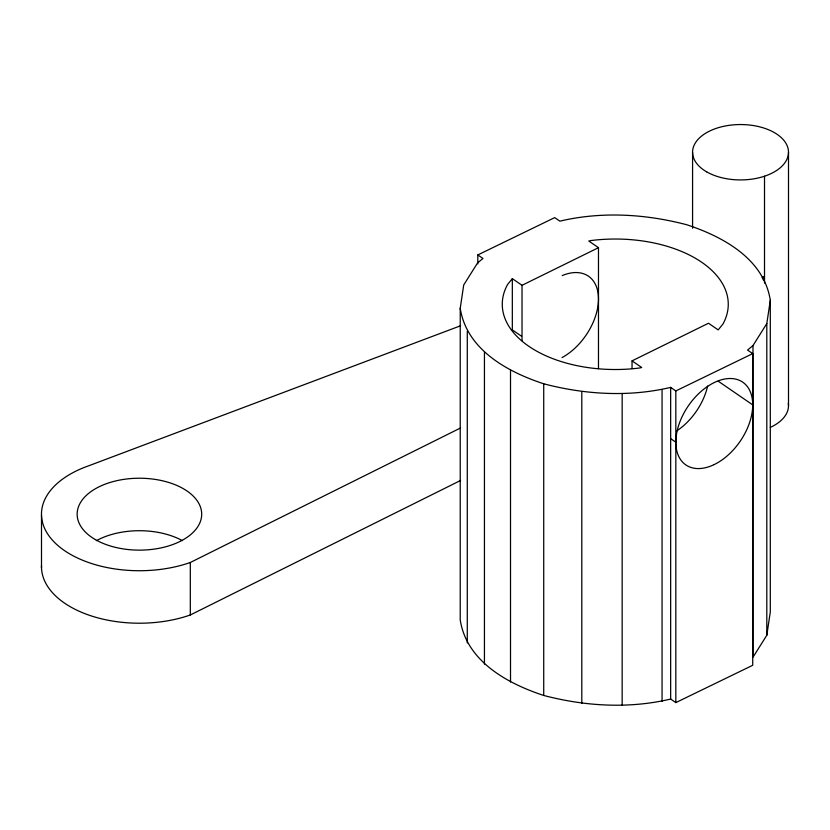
<?xml version="1.0" encoding="UTF-8"?>
<svg xmlns="http://www.w3.org/2000/svg" width="830" height="830" viewBox="0 0 830 830"><rect width="100%" height="100%" fill="white"/><g stroke="black" fill="none" stroke-linecap="round" stroke-linejoin="round"><path stroke-width="1.25" d="M752.986 345.581L747.55 350.073L752.717 353.622L752.717 665.287L675.827 702.605L670.661 699.057C628.974 708.945 584.984 706.299 543.723 695.457C507.462 683.578 466.626 661.303 460.225 619.927L460.225 308.262L463.721 284.96L477.541 262.965L482.977 258.483L477.81 254.935L554.699 217.616L559.866 221.164C601.553 211.276 645.543 213.922 686.804 224.764C723.055 236.643 763.901 258.908 770.302 300.284L770.302 611.959L766.806 635.261L752.986 657.246L752.986 345.581L766.806 323.586L770.302 300.284M522.029 340.684L522.029 285.302L512.328 278.641L507.587 284.483A113.005 65.248 0 0 0 639.411 368.012L641.746 367.524L632.045 360.863L708.498 323.244L718.189 329.904L722.94 324.063A113.005 65.248 0 0 0 591.116 240.534L588.781 241.022L598.482 247.682L598.482 368.655M460.588 325.765L88.519 465.869A97.94 56.544 0 0 0 55.735 543.567A97.94 56.544 0 0 0 190.309 562.491L460.598 427.958M762.199 277.843L764.513 276.691A47.964 27.691 0 0 1 762.324 277.376M41.5 565.51A97.94 56.544 0 0 0 90.543 615.673A97.94 56.544 0 0 0 190.309 614.978L460.598 480.456M522.029 285.302L598.482 247.682M460.225 308.262C466.626 349.638 507.462 371.902 543.723 383.792C584.984 394.624 628.974 397.269 670.661 387.382L675.827 390.93L752.717 353.622M718.189 381.167L752.717 404.874M521.582 336.254L512.328 329.904L512.328 278.641M670.661 438.645L675.827 442.193M788.5 152.243L788.5 405.673M766.806 323.586L766.806 635.261M764.513 176.219L764.513 283.092M763.237 277.251L763.237 279.845M692.573 152.243L692.573 228.24M675.827 390.93L675.827 702.605M670.661 387.382L670.661 699.057M662.06 389.706L662.06 701.371M632.045 360.863L632.045 368.551M622.168 393.783L622.168 705.459M581.799 391.77L581.799 703.435M543.723 383.792L543.723 695.457M510.512 370.388L510.512 682.053M484.44 352.48L484.44 664.145M477.81 254.935L477.81 263.899M467.29 331.295L467.29 642.96M190.309 562.491L190.309 614.978M41.5 515.471L41.5 567.959M96.425 540.652A62.281 35.96 0 0 1 182.403 540.652M788.313 403.266A47.964 27.691 0 0 1 770.292 427.398M562.252 275.581A50.225 31.395 -55.5 0 1 598.482 299.059A50.225 31.395 -55.5 0 1 562.035 357.585M707.627 386.064A50.225 31.395 -55.5 0 1 676.512 431.05M95.377 539.604A62.281 35.96 0 0 0 199.574 523.481A62.281 35.96 0 0 0 123.297 479.45A62.281 35.96 0 0 0 95.377 539.604M706.621 171.82A47.964 27.691 0 0 0 786.861 159.401A47.964 27.691 0 0 0 728.118 125.486A47.964 27.691 0 0 0 706.621 171.82M714.267 464.541A50.225 31.395 -55.5 0 0 747.56 386.873A50.225 31.395 -55.5 0 0 680.974 419.192A50.225 31.395 -55.5 0 0 714.267 464.541"/></g></svg>
